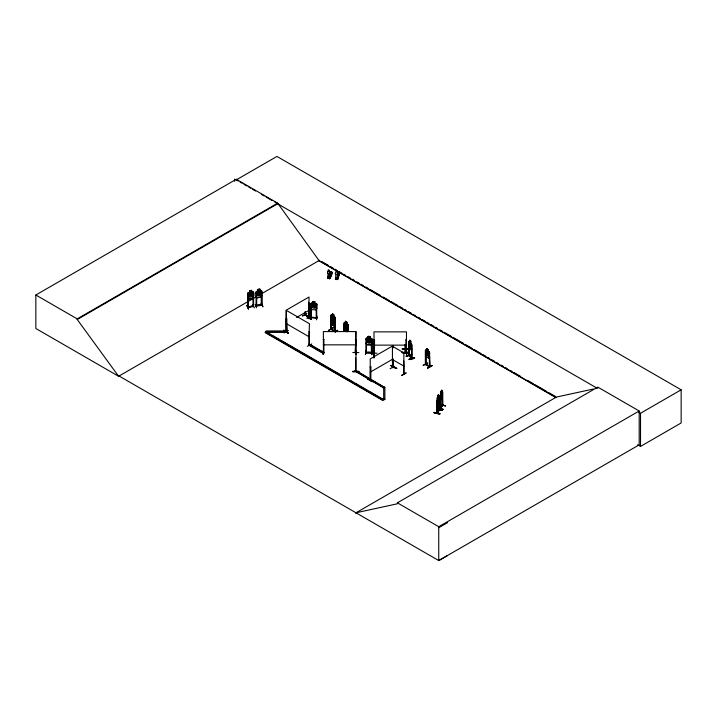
<?xml version="1.0" encoding="UTF-8"?>
<svg xmlns="http://www.w3.org/2000/svg" width="717" height="717" viewBox="0 0 717 717"><rect width="100%" height="100%" fill="white"/><g stroke="black" fill="none" stroke-linecap="round" stroke-linejoin="round"><path stroke-width="1.08" d="M370.922 353.158L377.017 353.212M329.462 277.712L329.757 273.437A1.353 1.084 19.3 0 0 329.479 271.662L329.39 270.184L328.225 270.094M337.259 278.626L337.555 274.342A1.353 1.084 19.3 0 0 337.259 272.621L336.945 270.856M365.966 343.093L366.575 344.734L371.263 344.859L371.953 343.219M366.486 339.553L365.93 339.661L366.486 339.553L366.414 352.979C364.102 352.325 373.691 352.71 371.397 353.096L371.352 339.688L371.899 339.706L371.352 339.688M365.984 350.837L365.392 354.61L365.975 351.043M366.629 338.2L371.227 338.29L371.953 338.872L371.908 353.123L371.953 338.827L369.954 338.236L369.954 336.569C366.557 334.812 369.345 339.249 366.593 338.146L365.966 338.711L366.002 352.791M366.575 344.734L371.272 344.823L371.89 343.201M371.272 352.728C374.005 352.513 365.347 351.097 366.539 352.943M368.027 336.569L368.027 338.245L367.023 338.756L367.023 341.803L368.027 343.138L369.891 343.192L370.886 341.91L370.886 338.863L369.891 338.29L369.954 336.569M372.437 351.276L371.809 354.79L372.141 351.025M438.992 402.076L437.137 404.567L438.974 402.049L439.225 400.131M440.444 399.969L440.202 398.661L440.507 399.978L442.281 397.451L442.541 395.524M434.09 412.723C439.431 412.311 444.083 415.609 434.09 412.732L439.718 414.05M434.197 412.535L439.826 413.852M434.197 412.32L439.835 413.646M437.504 407.937L443.16 409.299M437.513 407.722L443.124 409.308M311.277 317.882L310.739 317.855L310.811 304.447L311.357 304.483L311.357 317.891M310.891 303.649L312.818 303.103M310.82 307.996L311.438 309.654L316.116 309.861L316.797 308.274L316.797 303.891L314.808 303.21M311.357 304.483L310.793 304.573M311.438 309.654L310.891 307.952M312.809 301.516L314.808 301.579L314.736 303.3L315.731 303.9L315.731 306.948L314.736 308.193L312.881 308.095L311.886 306.742L311.886 303.694L312.881 303.201L312.818 301.472L314.808 301.579M310.371 319.486L311.017 315.74L310.425 319.253M311.465 303.031L310.82 303.623L310.793 317.837L311.357 317.748M310.882 317.201L316.242 317.685M316.206 304.734L316.753 304.77L316.206 304.734L316.242 318.169L316.797 318.16L316.815 317.55L316.242 317.667M316.269 317.506L316.134 318.142L316.815 318.034M316.52 319.845L317.084 316.072M328.511 277.569L328.915 277.192M328.789 277.461L328.52 277.416M336.73 278.097L336.605 278.474M355.999 352.289L355.247 352.907L355.722 339.473L355.722 352.701M355.668 371.182L355.722 357.917M355.99 371.496L355.937 331.415M405.105 348.605L405.069 349.358M405.41 352.486L405.374 351.76M347.279 331.621L346.329 329.157C348.112 328.189 346.714 326.549 346.024 328.601L344.85 326.441L345.737 328.807C343.757 329.757 345.531 331.621 346.042 329.345L347.207 331.613M408.941 341.435L409.183 347.7L411.388 350.111L411.719 348.901M437.2 397.989L436.931 413.207L439.243 409.99M440.238 408.52L440.453 393.373M283.672 330.564C297.896 338.836 274.45 324.64 288.019 333.011M283.878 330.196L288.243 332.903M367.857 379.168C377.034 385.567 369.918 377.742 367.857 379.176M368.054 379.015L372.392 381.489M411.657 354.646L406.154 356.206M437.191 412.499L439.485 410.016L439.001 410.312L439.243 396.725L439.467 410.079L437.155 413.216L437.083 412.409M439.189 409.488L438.992 409.748M442.55 392.118L442.317 405.714L442.55 392.118L442.783 405.481L440.238 408.036L440.722 408.332L440.677 395.058M440.256 408.556L442.792 404.935L442.335 405.159M442.756 405.446L440.435 408.645L440.48 407.794M328.135 277.56L327.875 273.213A1.353 1.084 19.3 0 1 328.135 271.555L328.243 270.049M327.857 273.267L327.875 273.213A1.353 1.084 19.3 0 1 328.153 271.51M329.462 270.515L329.479 271.662A1.353 1.084 19.3 0 1 329.739 273.482M328.592 275.292L327.508 278.402L328.664 276.386M328.745 275.176L327.517 278.411L329.65 278.519L329.65 277.936L329.497 278.384L327.66 277.703L327.66 278.286L328.906 275.319M329.614 272.693L331.604 272.926L329.614 272.693L329.838 271.949C337.071 270.399 323.806 288.1 331.828 272.173M329.354 274.306L330.116 272.236M328.771 276.26C326.217 282.722 331.863 272.245 329.838 271.949M329.479 274.244L330.367 272.263M328.718 277.569L328.637 277.076M328.96 277.354L328.35 277.282L328.35 278.25M329.632 278.581C327.857 278.474 335.699 263.981 329.757 278.662M335.619 279.343L335.681 277.981L335.61 279.092L337.447 278.85L337.608 279.567L339.625 273.195L339.087 273.276L337.322 279.558L335.305 279.307L336.076 277.246M337.411 273.598L339.401 273.831L337.411 273.598L337.635 272.854L339.768 273.347M337.277 278.572L335.95 278.42M337.277 275.149L338.173 273.159L337.635 272.854M336.381 278.501L336.649 277.972L336.398 278.402M337.214 279.522L339.24 273.15L337.599 279.576M337.304 279.549L339.625 273.087M337.429 279.487L339.517 273.32M441.009 392.701L440.516 408.591M333.145 317.739L334.391 317.039L333.495 318.393L334.427 320.866L333.163 318.707M346.132 325.24L347.369 324.532L346.481 325.894L347.422 328.314L346.141 326.199M427.493 352.818L428.739 352.11L427.843 353.472L428.784 355.946L427.565 353.66L426.821 354.763L426.319 354.467L427.26 353.123L426.382 350.747L427.466 352.692M334.74 323.25L335.215 321.942M331.066 319.504L331.46 321.404L334.776 323.322L335.26 321.915M347.727 330.743L348.247 329.408M347.763 330.815L344.474 328.87L344.008 327.024L344.438 328.906L347.763 330.815L348.247 329.47M429.098 358.33L429.564 357.021M429.662 357.03L429.125 358.401L425.808 356.483L425.423 354.583M335.215 325.124L334.722 326.531L335.215 325.186M250.654 294.006L249.059 292.966L250.26 294.642L248.996 296.784L250.672 294.938L252.339 296.264L251.058 294.526L252.303 292.518L250.672 293.988M346.033 325.222L344.994 323.215L345.89 325.545C343.936 326.477 345.684 328.35 346.194 326.074M252.922 298.406C253.612 296.56 254.822 293.101 252.886 291.792L248.387 292.482L247.795 293.199L248.387 299.106L252.922 298.406L248.387 299.106M261.266 297.125L256.713 297.788L261.266 297.125L261.92 295.395M247.625 306.831L253.451 305.935L247.634 307.297M261.194 304.734L261.391 305.352L261.714 304.617M316.063 309.843L316.735 308.265M373.808 353.23L374.14 352.764L373.871 353.409M437.415 412.938L437.361 399.656M333.199 327.786L328.682 330.403L332.984 327.92M427.538 363.071L423.048 365.464L427.341 362.999M248.405 309.009L246.863 305.397M255.153 304.358L256.462 307.808M284.138 332.975L288.422 330.474M302.592 316.036L306.876 313.526M286.594 331.595L286.89 331.514M286.585 323.519L286.836 331.98M308.982 303.094L308.973 317.362L304.707 314.942L304.743 312.702M304.877 314.315L305.119 315.166L305.281 311.734M308.615 317.156L308.83 316.547M309.188 317.255L304.886 314.826L304.886 312.621M323.43 352.441L323.976 352.423L309.475 344.16L309.457 345.065L308.839 344.922L309.027 344.33M331.639 329.031L330.994 328.861L331.478 329.139M323.224 351.043L323.286 354.332M334.875 318.312L335.413 318.456L334.875 318.312L334.821 331.577L335.054 331.003L335.457 331.747L335.018 324.864M323.008 354.574L323.268 350.81M335.457 331.263L331.478 329.273L335.305 331.344M373.853 351.115L373.602 354.888L373.844 351.321M425.826 364.353L425.934 351.321M309.179 317.954L308.857 318.151M370.743 379.616L370.474 379.804M370.662 379.956L370.232 380.207L370.662 379.472M393.409 366.539C391.867 367.373 394.269 366.889 392.844 366.638M337.877 275.776C338.971 275.086 336.461 275.22 337.815 275.274M333.208 318.581C332.652 320.804 330.985 319.02 332.912 318.043L332.025 315.668L333.127 317.604M409.138 355.865L411.782 358.679L409.21 355.085M409.12 342.287L409.228 355.919L409.147 355.067M411.648 357.926L411.719 358.67M437.155 398.016L438.983 395.506L438.437 396.322C439.243 392.871 436.859 395.954 437.72 397.317L437.209 398.034M442.281 390.98L441.744 391.724L441.708 389.985L440.525 393.427L442.514 391.204M440.462 399.889L442.299 397.478M436.572 409.228L442.308 410.474L436.671 409.102M445.508 405.974L439.871 404.612L445.49 405.768M346.768 331.81L347.485 330.904L347.485 327.857L346.768 326.916L346.813 325.258L345.343 324.478L345.388 326.19M252.976 305.989L253.504 306.051M253.567 292.258L253.567 306.526L247.706 307.45L247.813 306.948L252.859 306.159M256.614 305.576L256.077 305.514M256.561 292.67L256.569 306.105L256.614 292.796L256.023 292.76L256.614 292.796M261.902 304.752L261.275 304.868M261.875 305.272L256.041 306.168L256.112 291.882L256.731 291.201L261.239 290.546L261.92 291.012L261.839 305.245L261.786 291.864L261.257 291.944L261.248 305.343M247.795 293.199L248.405 292.527M323.43 352.925C323.017 351.276 324.774 353.185 323.43 352.943L323.367 331.577L355.856 331.577L355.372 352.925M323.295 352.782L323.976 352.782M374.005 352.719L374.597 352.585L374.14 353.248M405.992 353.212L406.539 352.585M439.189 410.016L439.431 409.55M365.993 352.952L365.876 352.325L366.486 352.343M371.281 352.468L371.272 353.078M286.002 331.63L286.047 310.273L309.027 297.008L308.66 318.527M286.585 330.994L266.106 331.039L266.106 332.141L265.272 332.625L266.106 331.729L286.531 331.774M309.152 318.465L309.027 305.075L308.74 318.33M370.25 380.162L370.232 358.876L393.212 345.612L393.212 347.826M370.743 380.1L370.77 366.799L370.232 366.943L370.77 366.799M393.337 367.068L393.355 359.083M366.028 338.738L366.629 338.164M409.389 355.811L409.38 348.095M338.065 275.615L337.357 275.588M442.586 405.697L442.541 391.15M329.677 272.173L331.675 272.397M338.021 273.016L337.474 273.078L339.365 273.311M331.066 315.202L331.541 314.871L334.74 316.771M429.331 366.199L425.342 364.442L429.617 366.88L429.617 352.639C428.999 351.348 426.687 349.385 425.369 350.237L425.36 364.469L425.934 364.084M425.423 350.281L425.871 349.878M331.021 322.758L331.451 324.577L334.74 326.432L331.371 324.64L330.931 318.384L331.433 318.034L332.401 318.581L331.738 318.805L331.738 321.852L332.455 323.564L333.781 324.317L334.498 323.412L333.835 317.756L332.356 316.977L332.401 318.689M330.976 318.357L331.451 318.097M345.433 331.057L344.725 329.345L344.725 326.298L345.433 326.163L344.411 325.527L343.909 325.885L343.963 330.232M374.597 352.701L374.05 352.719M406.539 352.701L405.983 352.549M406.539 353.185L405.921 353.194L405.921 339.804L406.476 339.921L405.921 339.804M366.459 352.477L365.885 352.459L371.89 352.612M371.872 353.105L365.948 352.943M331.388 318.061L335.26 320.777M333.79 319.415L334.758 319.916M344.366 325.554L348.247 328.269L347.673 327.481M308.982 303.13L308.534 302.242M308.74 303.766L308.857 318.635M286.433 318.106L286.316 331.899M309.17 305.155L308.642 305.299M286.683 318.814L286.289 318.59L286.612 332.07M307.217 316.977L311.312 319.316M311.277 315.83L306.966 318.572M308.902 344.94L309.412 323.708L286.442 310.443L286.415 332.141L266.106 332.141M308.982 344.438L309.314 344.662M308.83 344.877L309.475 345.038L309.027 331.55M311.752 343.945L307.288 346.338M391.401 365.58L392.558 366.512M392.817 367.167C406.53 371.998 380.297 360.588 395.524 368.108M392.45 367.785L392.423 346.257L403.913 352.889L403.698 374.095M390.057 368.798L394.368 366.27M403.572 360.929L403.761 374.328L403.716 360.839M403.546 373.835L403.743 374.31M406.127 373.091L401.726 375.457M401.726 375.278L406.028 372.777M119.13 376.04L118.663 376.317L35.85 328.503L35.85 295.001L236.287 179.277L277.667 203.162L319.047 260.558L555.962 397.343M236.287 179.277L236.287 179.895L276.932 156.431L681.15 389.806L681.15 422.967L640.505 446.431L637.601 444.746M35.85 295.001L77.23 318.886L277.667 203.162M447.516 555.567L438.741 560.569L119.076 376.013L118.601 376.282L77.23 319.504L277.667 203.78M118.601 376.282L256.247 296.811M261.078 294.024L319.513 260.289M296.578 317.461L309.027 310.273M332.437 313.759L331.774 318.653L332.482 320.365L333.799 321.126L334.507 320.23L333.898 314.548L332.437 313.759L332.482 315.363M331.433 316.331L331.415 329.623L331.039 316.107L331.586 316.242M333.844 316.206L335.305 317.568L335.305 331.828M335.26 317.595L335.171 331.801M331.46 321.404L334.776 323.322M333.199 327.965L328.924 330.268M345.469 322.856L345.469 321.225L344.76 326.145L345.469 327.857L346.786 328.619L347.494 327.723L346.786 322.094M344.178 323.51L344.178 331.254M323.896 352.773L323 353.347L308.642 345.056L309.475 344.16M308.642 345.056L309.475 344.572L323.896 352.916L323.914 339.517L323.367 339.517L323.914 339.517M334.947 331.756L337.555 330.286L335.816 331.541M334.982 331.801L337.564 330.304M336.049 331.675L337.77 330.654M348.202 331.586L348.292 325.061L344.474 322.39M347.853 325.814L348.39 325.948L347.853 325.814L347.853 331.335M308.642 344.644L323 352.934L323.833 352.45M383.685 387.924L354.969 370.931L355.802 370.447L384.518 387.44L356.761 371.415M354.969 371.343L355.802 370.447M370.232 372.141L392.253 359.432M426.785 348.829L428.246 349.618L428.856 352.262L428.856 355.309L428.157 356.206L426.83 355.444L426.131 353.732L426.131 350.685L426.83 350.55L426.884 348.892L428.246 349.618M429.331 366.548L429.375 353.302L429.806 366.817L429.375 353.302M429.761 353.526L429.223 353.391M384.518 387.028L383.685 387.512L354.969 370.931M429.617 366.396L429.331 366.064M431.885 365.347L427.583 368.108L432.127 365.751M427.637 368.108L431.93 365.598M265.272 332.213L382.519 399.907L383.362 399.835L382.519 400.319L265.272 332.625M355.524 513.067L556.437 397.066L593.452 389.017M355.99 512.789L397.37 503.791L397.37 502.832L597.808 387.108L639.188 410.993L639.188 444.845L438.741 560.569L438.741 526.717L639.188 410.993M597.808 388.067L597.342 388.345L274.781 202.113M638.587 412.158L640.505 413.27L681.15 389.806M316.797 317.676L310.855 317.371M438.741 527.685L447.516 522.684M329.596 274.45C331.146 274.199 328.745 274.261 329.847 274.88M405.347 352.522L405.347 344.474M286.289 331.388L286.836 331.496M393.113 366.943L393.212 360.068M370.555 379.992L370.617 366.71M411.495 357.917L411.468 358.41L411.675 345.038L411.988 358.599L408.887 355.139L408.887 355.623M411.683 354.44L406.163 356.188M406.27 356.295L411.54 354.521M414.56 357.541C413.44 360.158 402.694 360.301 414.56 357.55M409.183 359.477L414.596 357.828L409.228 359.486M410.832 341.193L409.846 340.19L410.805 341.211L410.742 349.403M408.914 341.382L408.905 355.659M409.192 341.131L411.764 344.42L411.746 358.643M408.914 345.755L409.255 347.682L411.388 350.093M374.077 353.391L374.597 353.069M252.967 306.455L252.993 306.141M331.146 328.771L331.344 329.596M249.704 290.654L251.658 290.385L251.658 292.016L252.554 292.482L252.554 295.529L251.586 296.981L249.785 297.259L248.826 296.103L248.826 293.056L249.785 292.366L249.722 290.69M249.785 290.735L251.586 290.457M258.129 289.444L259.93 289.166M247.688 294.042L248.27 294.078L247.688 294.042L247.813 307.432M252.922 293.235L253.504 293.271L252.922 293.235L253.038 306.625M261.087 303.479L262.996 306.831L261.409 303.408M256.103 306.15C256.525 303.865 267.486 305.137 256.489 305.451M261.714 305.101L256.077 305.657M252.832 304.716L254.365 307.907M374.471 353.221L374.534 339.804L373.978 339.804L374.534 339.804M406.414 352.746L405.992 352.746M307.037 317.048L311.348 319.522M248.216 306.742L248.306 307.36L248.216 293.961M409.873 341.91L409.407 341.946L409.407 344.985L410.742 347.754L411.208 346.965L410.787 342.923M316.663 318.187L316.735 303.918M439.225 409.47L439.198 410.366L439.225 395.748M309.054 344.33L309.242 344.644M335.09 331.505L330.985 329.363L331.066 315.13L332.527 315.444M425.611 363.886L425.773 364.218M355.856 339.643L355.309 339.517M355.901 351.088L356.277 354.601L355.946 350.837M406.602 351.339L406.557 354.888L406.826 351.33M358.876 352.594L352.782 352.513M355.309 352.782L355.856 352.755M405.921 353.069L406.503 353.212L406.476 331.863L373.987 331.863L374.077 357.864M352.782 371.298L358.876 371.289M373.862 339.966L373.862 357.864M266.106 331.46L286.415 331.46M323.367 344.841L355.856 344.841M373.987 345.128L406.476 345.128M408.287 348.838L402.192 349.045L408.287 348.767M402.192 348.847L408.287 348.955M402.192 352.334L408.287 352.755L402.192 352.746M402.192 352.513L408.287 352.576M402.192 352.71L408.287 352.71M383.685 399.235L384.868 399.235M367.955 336.551L369.954 336.605M441.771 391.634L441.681 396.6L440.973 397.594L440.588 396.824M329.847 274.79L330.313 274.387M370.384 379.804L370.814 379.553M370.384 380.288L370.384 367.023M311.483 303.13L316.072 303.336M310.739 317.855L316.735 318.016M337.259 273.903L339.258 274.252L337.259 274.019M329.246 273.634L331.236 273.975L329.246 273.742M337.044 274.539L339.033 274.889L337.044 274.656M329.049 274.19L331.039 274.539L329.049 274.306M335.681 278.555L337.671 278.788L337.671 278.214L337.519 278.653M328.368 278.196L328.96 278.321L328.978 277.3M336.927 270.909L336.022 271.008L335.932 272.469A1.353 1.084 19.3 0 0 335.655 274.172L335.932 278.465M438.463 396.232L438.374 401.206L437.657 402.201L437.28 401.43M437.639 397.29L437.164 413.252L437.155 399.952M445.499 405.768L439.88 404.63M355.955 351.043L355.99 354.557M429.546 366.387L425.979 364.263M429.546 366.871L429.25 366.217M332.401 317.057L333.737 317.81M346.813 326.889L347.745 327.409M306.67 313.454L302.628 315.821M236.287 179.895L238.214 181.007M240.141 182.118L242.068 183.229M243.986 184.341L246.872 186.008M248.799 187.119L250.726 188.23M252.653 189.342L255.539 191.009M261.311 194.343L264.197 196.01M266.124 197.121L271.895 200.446M321.449 261.4L328.216 265.308M330.152 266.428L333.055 268.104M334.982 269.216L336.918 270.336M338.854 271.447L341.758 273.123M343.694 274.244L345.621 275.364M347.557 276.475L350.461 278.151M352.397 279.272L354.323 280.383M357.227 282.059L359.163 283.179M361.099 284.291L363.026 285.411M365.93 287.087L367.866 288.198M369.802 289.318L380.44 295.458M383.335 297.134L389.143 300.486M391.07 301.597L397.845 305.505M399.772 306.625L402.676 308.301M404.612 309.412L406.548 310.533M408.484 311.653L411.379 313.32M413.315 314.44L415.251 315.561M418.145 317.228L420.081 318.348M422.017 319.468L424.921 321.144M426.857 322.256L428.784 323.376M430.72 324.487L433.624 326.163M435.56 327.284L437.487 328.395M440.39 330.071L442.326 331.191M444.262 332.303L451.029 336.21M452.965 337.331L463.603 343.47M465.53 344.59L472.306 348.498M474.233 349.609L481.008 353.526M482.935 354.637L485.839 356.313M487.775 357.433L489.711 358.545M491.647 359.665L494.542 361.341M496.478 362.452L498.414 363.573M501.308 365.249L503.244 366.36M505.18 367.48L507.116 368.592M510.02 370.268L511.947 371.388M513.883 372.499L520.65 376.416M527.425 380.324L533.224 383.667M535.16 384.787L546.766 391.482M548.693 392.602L555.469 396.51M318.411 260.468L556.105 397.702M429.77 366.781L425.548 364.361L425.548 355.515M345.415 321.252L346.876 322.041L346.831 323.699L348.247 325.088M345.513 322.937L344.008 322.65L344.026 331.335M392.423 359.522L403.913 366.154M334.14 330.985L331.182 329.246L331.12 315.175M286.442 323.708L309.412 336.972M266.106 331.729L383.362 399.423M267.074 332.697L269.986 334.382M271.922 335.502L278.707 339.41M280.643 340.53L353.32 382.493M355.256 383.613L366.889 390.326M368.825 391.446L383.362 399.835M397.37 502.832L438.741 526.717M252.904 291.828L253.585 292.294M409.873 342.457L410.76 343.488M409.873 345.495L410.742 346.454M311.411 317.246L311.402 317.873M429.098 351.85L429.564 352.665M261.786 291.864L261.257 291.944M258.048 290.994L258.048 289.363L259.975 289.068L259.93 290.797L260.898 291.192L260.898 294.239L259.93 295.7L258.129 295.978L257.161 294.821L257.161 291.774L258.129 291.075L258.111 289.408M251.64 291.98L251.64 290.349M247.777 297.537L248.44 299.043M246.827 305.433L248.44 309.072M256.184 296.238L256.776 297.761L256.112 296.255L256.184 291.891M405.069 352.486L405.132 344.474M411.379 343.506L411.719 344.518M640.505 413.27L640.505 446.431M428.201 349.645L428.157 351.312M426.83 348.803L426.83 350.55M425.934 355.74L425.826 364.693M409.9 340.172L409.855 348.444M392.97 359.316L392.925 367.274L392.817 359.226M348.292 325.061L348.39 331.478M344.42 323.824L344.42 331.559M335.681 277.981L335.61 279.092M305.128 311.823L305.182 315.166M286.836 318.733L286.881 332.016M234.665 179.151L234.665 181.347M77.23 318.886L77.23 319.504M437.46 398.258L437.944 399.459L437.442 402.103L438.096 399.593L438.759 400.256L438.257 399.01L438.741 396.474L438.114 398.849L437.46 398.258M440.767 393.66L441.26 394.861L440.749 397.496L441.412 394.995L442.075 395.659L441.573 394.404L442.057 391.921L441.421 394.251L440.767 393.66M334.31 324.075L333.064 321.843C332.589 324.084 330.752 322.327 332.76 321.315L331.863 318.948L333.038 321.099C333.557 318.94 335.26 320.777 333.351 321.655L334.31 324.075M260.692 294.92L260.074 295.063L259.016 293.647L257.34 295.494L258.604 293.352L257.394 291.676L258.98 292.93L260.621 291.174L259.402 293.244L260.692 294.92M370.707 342.547L370.071 342.583L368.968 340.978L367.238 342.52L368.547 340.611L367.292 338.711L368.932 340.252L370.635 338.8L369.372 340.638L370.707 342.547M315.561 307.584L314.915 307.602L313.822 305.962L312.101 307.459L313.401 305.585L312.155 303.649L313.786 305.236L315.48 303.829L314.216 305.639L315.561 307.584M336.165 278.133L336.775 278.205L336.757 279.227L336.148 279.155L336.165 278.133M309.188 316.771L305.182 314.817L309.188 316.771M438.248 395.13L437.791 396.313L438.248 395.13M441.555 390.523L441.098 391.706L441.555 390.523M438.374 396.851L437.657 397.845L437.657 400.893L438.374 399.898L438.374 396.851M441.681 392.253L440.973 393.248L440.973 396.295L441.681 395.3L441.681 392.253M251.658 292.572L251.586 295.673L249.785 295.951L249.785 292.903L251.586 292.626M251.273 290.77L250.108 290.95L250.108 291.496L251.273 291.317L251.273 290.77M259.608 289.489L258.452 289.668L258.452 290.215L259.608 290.035L259.608 289.489M259.93 291.344L258.129 291.622L258.129 294.669L259.93 294.391L259.93 291.344M358.876 371.54L352.791 371.729L358.876 371.514M384.868 387.512L383.685 387.512L383.685 399.647L384.868 399.647L384.868 387.512M369.56 336.918L368.359 336.891L368.359 337.438L369.56 337.465L369.56 336.918M369.891 338.836L368.027 338.782L368.027 341.83L369.891 341.884L369.891 338.836M314.404 301.92L313.212 301.857L313.212 302.404L314.404 302.466L314.404 301.92M314.736 303.847L312.881 303.748L312.881 306.795L314.736 306.894L314.736 303.847M331.46 273.231L329.47 272.998L331.46 273.231M328.036 277.094L327.884 277.649L329.874 277.882L329.874 277.309L329.721 277.748L328.036 277.094M436.931 403.33L437.137 404.567L436.958 403.286M333.548 317.927L332.688 317.443L333.548 318.465L333.548 317.927M346.535 325.419L345.675 324.935L346.535 325.966L346.535 325.419M333.781 319.961L332.455 319.208L332.455 322.256L333.781 323.008L333.781 319.961M346.768 327.454L345.433 326.701L345.433 329.748L346.768 330.501L346.768 327.454M427.915 349.815L427.072 349.322L427.915 350.353L427.915 349.815M428.157 351.85L426.83 351.088L426.83 354.135L428.157 354.897L428.157 351.85M333.566 314.736L332.715 314.243L333.566 315.283L333.566 314.736M346.553 322.229L345.702 321.745L346.553 322.775L346.553 322.229M333.799 316.771L332.482 316.009L332.482 319.056L333.799 319.818L333.799 316.771M346.786 324.272L345.469 323.51L345.469 326.558L346.786 327.319L346.786 324.272M410.59 341.328L410.025 340.718L410.59 341.875L410.59 341.328"/></g></svg>
